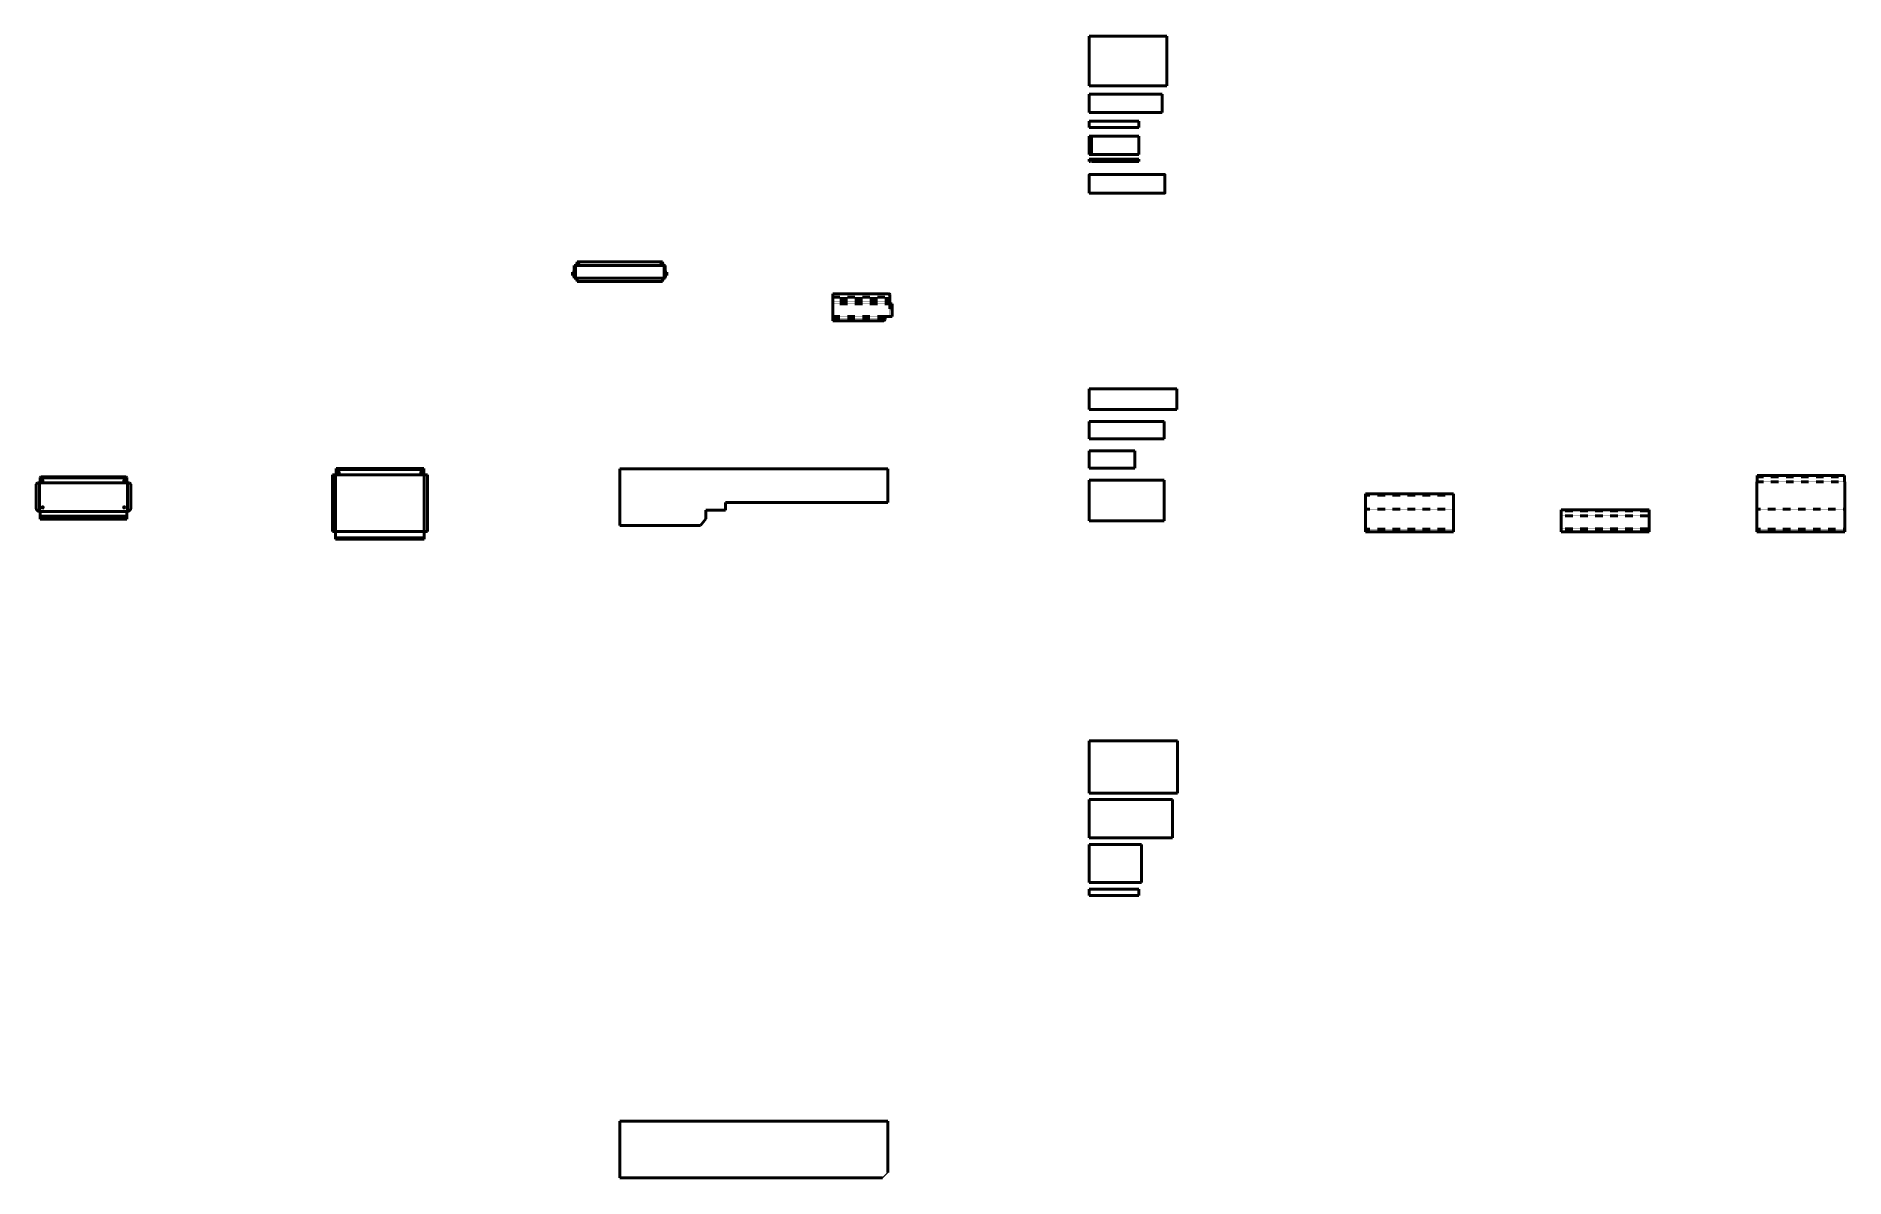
# Model space of a CAD drawing. Header units: millimetres. Extents: x -4885 to 8981, y -3821 to 4931.
import ezdxf

# ---------------------------------------------------------------- set-up
doc = ezdxf.new("R2010")
doc.units = ezdxf.units.MM
doc.linetypes.add('HIDDEN2', pattern=[4.7625, 3.175, -1.5875])
doc.linetypes.add('JIS_02_1.2', pattern=[2.5, 1.25, -1.25])

msp = doc.modelspace()

# ---------------------------------------------------------------- hatches: boundary and pattern name
at = {"lineweight": 50}
h = msp.add_hatch(dxfattribs=at)
h.set_pattern_fill('ANSI31', color=256)
h.set_pattern_definition([(45, (0, -75), (-2.245064, 2.245064), [])])
h.paths.add_polyline_path([(3205, 4165), (3199, 4165), (3199, 4023), (3205, 4023)])

# ---------------------------------------------------------------- linework, layer by layer
for p, q in [((3189, 4931), (3189, 4551)), ((3784, 4931), (3189, 4931)), ((3784, 4551), (3784, 4931)), ((3189, 4551), (3784, 4551)), ((3189, 4486), (3747, 4486)), ((3189, 4486), (3189, 4345)), ((3747, 4486), (3747, 4345)), ((3747, 4345), (3189, 4345)), ((3189, 4280), (3569, 4280)), ((3189, 4230), (3189, 4280)), ((3569, 4230), (3189, 4230)), ((3199, 4165), (3189, 4165)), ((3189, 4165), (3189, 4023)), ((3199, 4023), (3199, 4165)), ((3199, 4165), (3205, 4165)), ((3205, 4165), (3205, 4023)), ((3569, 4165), (3205, 4165)), ((3569, 4230), (3569, 4280)), ((3569, 4023), (3569, 4165)), ((3189, 4023), (3199, 4023)), ((3199, 4023), (3205, 4023)), ((3205, 4023), (3569, 4023)), ((3189, 3988), (3569, 3988)), ((3189, 3970), (3189, 3988)), ((3199, 3970), (3189, 3970)), ((3199, 3970), (3199, 3981)), ((3199, 3981), (3205, 3981)), ((3205, 3981), (3205, 3970)), ((3569, 3970), (3205, 3970)), ((3569, 3970), (3569, 3988)), ((-750, 3067), (-737, 3067)), ((-737, 3050), (-737, 3067)), ((-84, 3050), (-84, 3067)), ((-71, 3067), (-84, 3067)), ((-84, 3050), (-737, 3050)), ((3859, 2228), (3189, 2228)), ((3189, 2068), (3189, 2228)), ((3859, 2068), (3859, 2228)), ((3189, 2068), (3859, 2068)), ((3764, 1978), (3189, 1978)), ((3189, 1843), (3189, 1978)), ((3764, 1843), (3764, 1978)), ((3189, 1843), (3764, 1843)), ((3539, 1753), (3189, 1753)), ((3189, 1618), (3189, 1753)), ((3539, 1618), (3539, 1753)), ((-2584, 1617), (-2584, 1608)), ((-1914, 1617), (-2584, 1617)), ((-1914, 1608), (-1914, 1617)), ((-411, 1614), (1644, 1614)), ((-411, 1179), (-411, 1614)), ((1644, 1614), (1644, 1357)), ((3189, 1618), (3539, 1618)), ((3189, 1215), (3189, 1528)), ((3189, 1528), (3764, 1528)), ((3764, 1528), (3764, 1215)), ((-4875, 1506, 0), (-4885, 1496, 0)), ((-4885, 1312, 0), (-4885, 1496, 0)), ((-4860, 1506, 0), (-4875, 1506, 0)), ((-4860, 1282, 0), (-4860, 1287, 0)), ((399, 1297), (249, 1297)), ((249, 1297), (249, 1231)), ((399, 1357), (399, 1297)), ((1644, 1357), (399, 1357)), ((6806, 1292), (6806, 1301)), ((6806, 1301), (7481, 1301)), ((6806, 1254), (6806, 1292)), ((7481, 1292), (7481, 1301)), ((7481, 1254), (7481, 1292)), ((209, 1179), (-411, 1179)), ((249, 1231), (209, 1179)), ((3764, 1215), (3189, 1215)), ((-2589, 1076), (-2589, 1085)), ((-1909, 1076), (-2589, 1076)), ((-1909, 1085), (-1909, 1076)), ((3189, -472), (3189, -872)), ((3864, -472), (3189, -472)), ((3864, -872), (3864, -472)), ((3189, -872), (3864, -872)), ((3827, -922), (3189, -922)), ((3189, -922), (3189, -1215)), ((3827, -922), (3827, -1215)), ((3189, -1215), (3827, -1215)), ((3189, -1265), (3589, -1265)), ((3189, -1558), (3189, -1265)), ((3589, -1265), (3589, -1558)), ((3589, -1558), (3189, -1558)), ((3569, -1608), (3189, -1608)), ((3189, -1658), (3189, -1608)), ((3189, -1658), (3569, -1658)), ((3569, -1658), (3569, -1608)), ((-411, -3386), (1644, -3386)), ((-411, -3821), (-411, -3386)), ((1644, -3386), (1644, -3781)), ((1604, -3821), (-411, -3821))]:
    msp.add_line(p, q, dxfattribs=at)
at = {"lineweight": 50, "extrusion": (1.22465e-16, -6.12323e-17, -1)}
for p, q in [((-737, 3201), (-737, 3184)), ((-84, 3201), (-737, 3201)), ((-84, 3201), (-84, 3184)), ((-750, 3184), (-737, 3184)), ((-71, 3184), (-84, 3184))]:
    msp.add_line(p, q, dxfattribs=at)
at = {"lineweight": 50, "extrusion": (0, -1, 3.7494e-33)}
for p, q in [((-773, 3123), (-762, 3123)), ((-773, 3096), (-773, 3123)), ((-760, 3096), (-773, 3096)), ((-762, 3123), (-762, 3113)), ((-762, 3113), (-760, 3113)), ((-760, 3113), (-760, 3174)), ((-760, 3174), (-750, 3174)), ((-760, 3076), (-760, 3096)), ((-760, 3076), (-750, 3076)), ((-62, 3174), (-71, 3174)), ((-62, 3076), (-71, 3076)), ((-62, 3113), (-62, 3174)), ((-60, 3113), (-62, 3113)), ((-62, 3096), (-49, 3096)), ((-62, 3076), (-62, 3096)), ((-60, 3123), (-60, 3113)), ((-49, 3123), (-60, 3123)), ((-49, 3096), (-49, 3123))]:
    msp.add_line(p, q, dxfattribs=at)
at = {"lineweight": 50, "extrusion": (1, -6.12323e-17, 6.12323e-17)}
for p, q in [((-750, 3174), (-750, 3184)), ((-750, 3076), (-750, 3067)), ((-71, 3174), (-71, 3184)), ((-71, 3076), (-71, 3067))]:
    msp.add_line(p, q, dxfattribs=at)
at = {"linetype": 'HIDDEN2', "lineweight": 50, "extrusion": (0, -1, 3.7494e-33)}
for p, q in [((-750, 3076), (-750, 3174)), ((-750, 3174), (-71, 3174)), ((-71, 3076), (-750, 3076)), ((-71, 3174), (-71, 3076))]:
    msp.add_line(p, q, dxfattribs=at)
at = {"color": 7, "lineweight": 50, "extrusion": (3.67394e-16, 1, 5.51091e-16)}
for p, q in [((1224, 2956), (1224, 2930)), ((1650, 2956), (1224, 2956)), ((1650, 2956), (1650, 2954)), ((1654, 2954), (1654, 2956)), ((1659, 2951), (1659, 2930))]:
    msp.add_line(p, q, dxfattribs=at)
at = {"color": 7, "linetype": 'JIS_02_1.2', "lineweight": 50, "extrusion": (1.22465e-16, 3.67394e-16, -1)}
for p, q in [((1224, 2930), (1659, 2930)), ((1659, 2921), (1224, 2921))]:
    msp.add_line(p, q, dxfattribs=at)
at = {"color": 7, "lineweight": 50, "extrusion": (1.22465e-16, 3.67394e-16, -1)}
for p, q in [((1224, 2930), (1224, 2921)), ((1659, 2921), (1659, 2930))]:
    msp.add_line(p, q, dxfattribs=at)
at = {"color": 7, "lineweight": 50, "extrusion": (3.67394e-16, 1, 3.06162e-16)}
for p, q in [((1224, 2898), (1224, 2921)), ((1659, 2898), (1659, 2921)), ((1224, 2749), (1224, 2764)), ((1614, 2749), (1224, 2749)), ((1624, 2759), (1614, 2749)), ((1624, 2759), (1624, 2764))]:
    msp.add_line(p, q, dxfattribs=at)
at = {"color": 7, "linetype": 'JIS_02_1.2', "lineweight": 50}
for p, q in [((1659, 2898), (1224, 2898)), ((1659, 2880), (1224, 2880))]:
    msp.add_line(p, q, dxfattribs=at)
at = {"color": 7, "lineweight": 50}
for p, q in [((1224, 2898), (1224, 2880)), ((1633, 2888), (1651, 2888)), ((1633, 2883), (1633, 2888)), ((1651, 2883), (1633, 2883)), ((1651, 2888), (1651, 2883)), ((1659, 2880), (1659, 2898))]:
    msp.add_line(p, q, dxfattribs=at)
at = {"color": 7, "lineweight": 50, "extrusion": (3.67394e-16, 1, 6.12323e-17)}
for p, q in [((1224, 2782), (1224, 2880)), ((1678, 2880), (1659, 2880)), ((1670, 2870), (1665, 2870)), ((1665, 2870), (1665, 2840)), ((1665, 2840), (1670, 2840)), ((1670, 2840), (1670, 2870)), ((1678, 2782), (1678, 2880))]:
    msp.add_line(p, q, dxfattribs=at)
at = {"color": 7, "linetype": 'JIS_02_1.2', "lineweight": 50, "extrusion": (1.22465e-16, 1.22465e-16, -1)}
msp.add_line((1224, 2782), (1624, 2782), dxfattribs=at)
at = {"color": 7, "lineweight": 50, "extrusion": (1.22465e-16, 1.22465e-16, -1)}
for p, q in [((1224, 2764), (1224, 2782)), ((1659, 2782), (1624, 2782)), ((1624, 2782), (1624, 2764)), ((1659, 2782), (1678, 2782))]:
    msp.add_line(p, q, dxfattribs=at)
at = {"color": 7, "linetype": 'JIS_02_1.2', "lineweight": 50, "extrusion": (3.67394e-16, 1, 6.12323e-17)}
msp.add_line((1659, 2782), (1659, 2880), dxfattribs=at)
at = {"color": 7, "linetype": 'JIS_02_1.2', "lineweight": 50, "extrusion": (3.67394e-16, 1, 3.06162e-16)}
msp.add_line((1224, 2764), (1624, 2764), dxfattribs=at)
at = {"lineweight": 50, "extrusion": (1, -1.22465e-16, 3.7494e-33)}
for p, q in [((-4850, 1553), (-4855, 1548)), ((-4855, 1548), (-4855, 1545)), ((-4855, 1545), (-4855, 1506)), ((-4850, 1553), (-4195, 1553)), ((-4838, 1527), (-4836, 1527)), ((-4207, 1527), (-4209, 1527)), ((-4195, 1553), (-4190, 1548)), ((-4190, 1548), (-4190, 1545)), ((-4190, 1545), (-4190, 1506)), ((-4860, 1506), (-4855, 1506)), ((-4836, 1519), (-4838, 1519)), ((-4209, 1519), (-4207, 1519)), ((-4185, 1506), (-4190, 1506)), ((-4855, 1282, 0), (-4860, 1282, 0)), ((-4855, 1252, 0), (-4855, 1282, 0)), ((-4855, 1252, 0), (-4855, 1244, 0)), ((-4839, 1319), (-4839, 1317)), ((-4831, 1317), (-4831, 1319)), ((-4214, 1317), (-4214, 1319)), ((-4206, 1319), (-4206, 1317)), ((-4190, 1252, 0), (-4190, 1282, 0)), ((-4190, 1282, 0), (-4185, 1282, 0)), ((-4190, 1252, 0), (-4190, 1244, 0)), ((-4855, 1244, 0), (-4855, 1227, 0)), ((-4190, 1227, 0), (-4855, 1227, 0)), ((-4190, 1244, 0), (-4190, 1227, 0))]:
    msp.add_line(p, q, dxfattribs=at)
at = {"linetype": 'HIDDEN2', "lineweight": 50, "extrusion": (1, -1.22465e-16, 3.7494e-33)}
for p, q in [((-4855, 1545), (-4190, 1545)), ((-4855, 1506), (-4190, 1506)), ((-4860, 1287, 0), (-4185, 1287, 0)), ((-4855, 1252, 0), (-4190, 1252, 0)), ((-4190, 1244, 0), (-4855, 1244, 0))]:
    msp.add_line(p, q, dxfattribs=at)
at = {"lineweight": 50, "extrusion": (1, -6.12323e-17, 2.29585e-49)}
msp.add_line((-2614, 1134), (-2614, 1569), dxfattribs=at)
at = {"lineweight": 50, "extrusion": (1, -3.06162e-16, 2.67165e-33)}
for p, q in [((-2589, 1569), (-2614, 1569)), ((-2614, 1134), (-2589, 1134))]:
    msp.add_line(p, q, dxfattribs=at)
at = {"lineweight": 50, "extrusion": (-6.12323e-17, -1, 6.12323e-17)}
for p, q in [((-2589, 1569), (-2584, 1569)), ((-2584, 1608), (-2584, 1569)), ((-2567, 1590), (-2565, 1590)), ((-2565, 1582), (-2567, 1582)), ((-1931, 1590), (-1933, 1590)), ((-1933, 1582), (-1931, 1582)), ((-1914, 1608), (-1914, 1569)), ((-1909, 1569), (-1914, 1569))]:
    msp.add_line(p, q, dxfattribs=at)
at = {"linetype": 'HIDDEN2', "lineweight": 50, "extrusion": (6.12323e-17, -6.12323e-17, -1)}
for p, q in [((-2589, 1569), (-2589, 1134)), ((-1909, 1569), (-1909, 1134))]:
    msp.add_line(p, q, dxfattribs=at)
at = {"linetype": 'HIDDEN2', "lineweight": 50}
for p, q in [((-2584, 1608), (-1914, 1608)), ((-4860, 1506, 0), (-4860, 1287, 0)), ((-1909, 1085), (-2589, 1085))]:
    msp.add_line(p, q, dxfattribs=at)
at = {"linetype": 'HIDDEN2', "lineweight": 50, "extrusion": (-6.12323e-17, -1, 6.12323e-17)}
msp.add_line((-2584, 1569), (-1914, 1569), dxfattribs=at)
at = {"lineweight": 50, "extrusion": (-1, -1.83697e-16, 1.22465e-16)}
for p, q in [((-1909, 1569), (-1884, 1569)), ((-1884, 1134), (-1909, 1134))]:
    msp.add_line(p, q, dxfattribs=at)
at = {"lineweight": 50, "extrusion": (-1, 6.12323e-17, 1.22465e-16)}
msp.add_line((-1884, 1134), (-1884, 1569), dxfattribs=at)
at = {"lineweight": 50, "extrusion": (-1, 0, 6.12323e-17)}
for p, q in [((8308, 1562), (8308, 1553)), ((8979, 1562), (8308, 1562)), ((8308, 1553), (8308, 1515)), ((8979, 1553), (8979, 1562)), ((8979, 1515), (8979, 1553)), ((5981, 1423), (5306, 1423)), ((5306, 1423), (5306, 1411)), ((5306, 1411), (5306, 1304)), ((5981, 1411), (5981, 1423)), ((5981, 1304), (5981, 1411)), ((8308, 1515), (8306, 1515)), ((8306, 1304), (8306, 1515)), ((8981, 1515), (8979, 1515)), ((8981, 1515), (8981, 1304)), ((5306, 1151), (5306, 1304)), ((5981, 1151), (5981, 1304)), ((8306, 1151), (8306, 1304)), ((8981, 1304), (8981, 1151)), ((5306, 1131), (5306, 1151)), ((5981, 1131), (5306, 1131)), ((5981, 1131), (5981, 1151)), ((8306, 1131), (8306, 1151)), ((8981, 1131), (8306, 1131)), ((8981, 1151), (8981, 1131))]:
    msp.add_line(p, q, dxfattribs=at)
at = {"linetype": 'JIS_02_1.2', "lineweight": 50, "extrusion": (-1, 0, 6.12323e-17)}
for p, q in [((8979, 1553), (8308, 1553)), ((5981, 1411), (5306, 1411)), ((8979, 1515), (8308, 1515)), ((5981, 1304), (5306, 1304)), ((8981, 1304), (8306, 1304)), ((5981, 1151), (5306, 1151)), ((8981, 1151), (8306, 1151))]:
    msp.add_line(p, q, dxfattribs=at)
at = {"linetype": 'HIDDEN2', "lineweight": 50, "extrusion": (-1.83697e-16, -1.22465e-16, -1)}
msp.add_line((-4185, 1506), (-4185, 1287), dxfattribs=at)
at = {"lineweight": 50, "extrusion": (-1.83697e-16, -1.22465e-16, -1)}
for p, q in [((-4185, 1506), (-4170, 1506)), ((-4170, 1506), (-4160, 1496)), ((-4160, 1312), (-4160, 1496)), ((-4185, 1282), (-4185, 1287))]:
    msp.add_line(p, q, dxfattribs=at)
at = {"linetype": 'JIS_02_1.2', "lineweight": 50}
msp.add_line((6806, 1292), (7481, 1292), dxfattribs=at)
at = {"linetype": 'JIS_02_1.2', "lineweight": 50, "extrusion": (1, -1.83697e-16, -1.83697e-16)}
for p, q in [((6806, 1254), (7481, 1254)), ((6806, 1153), (7481, 1153))]:
    msp.add_line(p, q, dxfattribs=at)
at = {"lineweight": 50, "extrusion": (1, -1.83697e-16, -1.83697e-16)}
for p, q in [((6806, 1153), (6806, 1254)), ((7481, 1153), (7481, 1254)), ((6806, 1131), (6806, 1153)), ((6806, 1131), (7481, 1131)), ((7481, 1131), (7481, 1153))]:
    msp.add_line(p, q, dxfattribs=at)
at = {"linetype": 'HIDDEN2', "lineweight": 50, "extrusion": (1.83697e-16, 1, -1.22465e-16)}
msp.add_line((-1909, 1134), (-2589, 1134), dxfattribs=at)
at = {"lineweight": 50, "extrusion": (1.83697e-16, 1, -1.22465e-16)}
for p, q in [((-2589, 1085), (-2589, 1134)), ((-1909, 1085), (-1909, 1134))]:
    msp.add_line(p, q, dxfattribs=at)
msp.add_line((1604, -3821), (1644, -3781))
at = {"lineweight": 50}
msp.add_lwpolyline([(3189, 3728), (3769, 3728), (3769, 3870), (3189, 3870)], close=True, dxfattribs=at)
for centre in [(-727, 3191), (-94, 3191)]:
    msp.add_circle(centre, 2.5, dxfattribs=at)
at = {"color": 7, "lineweight": 50}
for centre, radius, start, end in [((1652, 2954), 2, 180, 0), ((1654, 2951), 5, 0, 90)]:
    msp.add_arc(centre, radius, start, end, dxfattribs=at)
at = {"lineweight": 50, "extrusion": (1.83697e-16, -1.22465e-16, -1)}
for centre, start, end in [((4838, 1523), 270, 90), ((4836, 1523), 90, 270), ((2567, 1586), 270, 90), ((2565, 1586), 90, 270)]:
    msp.add_arc(centre, 4, start, end, dxfattribs=at)
at = {"lineweight": 50}
for centre, radius, start, end in [((-4209, 1523), 4, 90, 270), ((-4207, 1523), 4, 270, 90), ((-1933, 1586), 4, 90, 270), ((-1931, 1586), 4, 270, 90), ((-4835, 1319), 4, 0, 180), ((-4835, 1317), 4, 180, 0), ((-4185, 1312), 25, 270, 0)]:
    msp.add_arc(centre, radius, start, end, dxfattribs=at)
at = {"lineweight": 50, "extrusion": (-3.67394e-16, 1.83697e-16, -1)}
msp.add_arc((4860, 1312, 0), 25, 270, 0, dxfattribs=at)
at = {"lineweight": 50, "extrusion": (4.89859e-16, 1.22465e-16, -1)}
for centre, start, end in [((4210, 1319), 0, 180), ((4210, 1317), 180, 0)]:
    msp.add_arc(centre, 4, start, end, dxfattribs=at)

doc.saveas('drawing.dxf')
